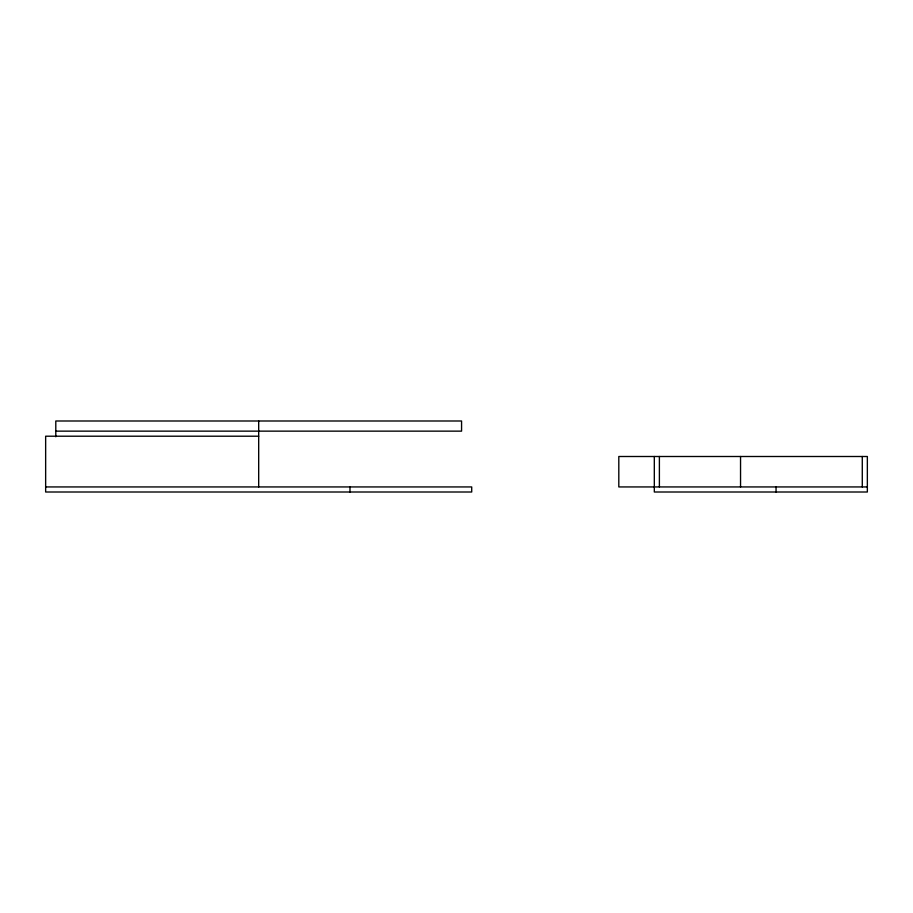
<?xml version="1.0" encoding="UTF-8"?>
<svg xmlns="http://www.w3.org/2000/svg" width="913" height="913" viewBox="0 0 913 913"><rect width="100%" height="100%" fill="white"/><g stroke="black" fill="none" stroke-linecap="round" stroke-linejoin="round"><path stroke-width="1.37" d="M55.796 431.141L461.567 431.141L461.567 420.996L55.796 420.996L55.796 436.779M258.687 436.209L45.65 436.209L45.65 492.004L471.713 492.004L471.713 486.937L45.65 486.937M867.35 486.937L618.809 486.937L618.809 456.5L867.35 456.5L867.35 492.004L654.313 492.004L654.313 456.5M862.283 456.5L862.283 486.937M776.05 486.937L776.05 492.004M740.546 456.5L740.546 486.937M659.391 456.5L659.391 486.937M349.987 486.937L349.987 492.004M258.687 420.996L258.687 486.937"/></g></svg>
